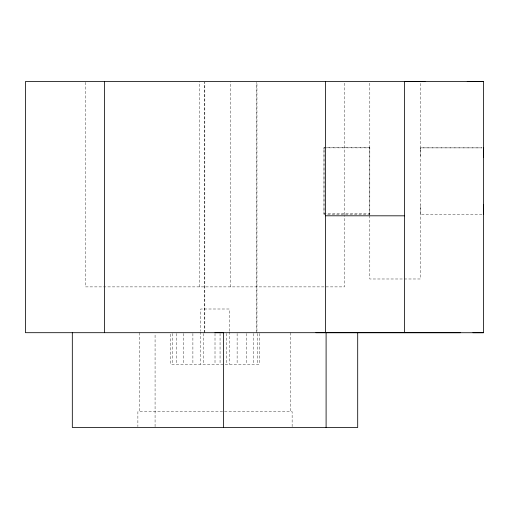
<?xml version="1.0" encoding="UTF-8"?>
<svg xmlns="http://www.w3.org/2000/svg" width="509" height="509" viewBox="0 0 509 509"><rect width="100%" height="100%" fill="white"/><g stroke="black" fill="none" stroke-linecap="round" stroke-linejoin="round"><path stroke-width="0.38" stroke-dasharray="2.54 1.91" d="M85.48 82.318L85.474 286.885L344.542 286.885L344.542 215.523M155.073 426.682L155.073 333.484M199.21 286.885L199.21 81.529M204.516 332.695L204.523 82.318M204.828 332.695L204.828 82.324M230.806 286.885L230.806 81.529M256.644 332.695L256.644 82.324M256.95 331.104L256.956 82.324M324.004 214.2L324.017 147.858L369.827 147.871L369.814 214.213L324.004 214.2L324.004 213.074M344.542 214.734L344.542 81.529M369.827 149.003L369.827 147.871M369.814 215.542L369.814 278.989L420.364 278.983L420.364 81.529M369.814 214.76L369.814 81.529M369.814 147.432L324.004 147.432L324.004 213.296L369.814 213.296M481.972 147.89L420.351 147.877L420.351 149.01L420.364 147.884L481.966 147.884M481.953 214.238L420.358 214.225L420.358 204.51M369.814 213.086L369.814 214.213M324.017 147.858L324.017 148.984M420.364 149.01L420.364 157.599M292.134 426.682L292.134 411.673L137.882 411.673L137.882 426.682M290.55 332.695L290.55 411.673M259.24 333.484L259.24 364.285L170.776 364.285L170.776 333.484M257.732 333.484L257.732 364.285M253.31 333.484L253.31 364.285M246.286 333.484L246.286 364.285M237.124 333.484L237.124 364.285M229.228 331.111L229.228 309.001L200.794 309.001L200.794 331.111M229.228 331.906L229.228 364.285M226.454 333.484L226.454 364.285M220.06 333.484L220.06 364.285M215.008 333.484L215.008 364.285M203.562 333.484L203.562 364.285M200.794 331.906L200.794 364.285M192.892 333.484L192.892 364.285M183.73 333.484L183.73 364.285M176.706 333.484L176.706 364.285M172.284 333.484L172.284 364.285M139.472 332.695L139.472 411.673"/><path stroke-width="0.76" d="M72.316 332.695L72.316 427.471L357.7 427.471L357.7 332.695L326.097 332.695L326.097 427.477M104.434 332.695L104.434 81.529M223.4 427.471L223.4 332.695L215.008 332.695M325.505 81.529L325.505 332.695L25.45 332.695L25.45 81.529L483.55 81.529L483.525 332.727L315.911 332.695M404.547 332.714L404.566 81.542L425.009 81.535M483.544 157.599L483.55 147.89M467.23 81.529L483.55 81.548M325.582 215.797L404.553 215.822M357.967 332.689L460.39 332.701M483.544 332.695L472.944 332.708M483.544 147.884L483.55 149.022M483.537 214.238L483.544 204.516"/></g></svg>
